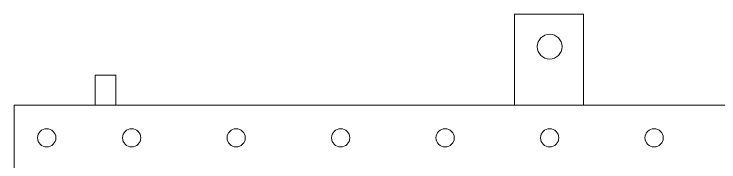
# Model space of a CAD drawing. Header units: millimetres. Extents: x 51507 to 66627, y -17810 to -7118.
# Drawn here: x 56322 to 56862, y -12018 to -11904 of the extents above; entities that cross this region are included whole.
import ezdxf

# ---------------------------------------------------------------- set-up
doc = ezdxf.new("R2010")
doc.units = ezdxf.units.MM
doc.header["$LTSCALE"] = 10
doc.layers.add('粗实线', color=4, linetype='Continuous', lineweight=18)

msp = doc.modelspace()

# ---------------------------------------------------------------- linework, layer by layer
at = {"layer": '粗实线'}
for p, q in [((56758.409, -11904.113), (56705.409, -11904.113)), ((56705.409, -11974.113), (56705.409, -11904.113)), ((56758.409, -11974.113), (56758.409, -11904.113)), ((56384.409, -11951.113), (56400.409, -11951.113)), ((56384.409, -11974.113), (56384.409, -11951.113)), ((56400.409, -11974.113), (56400.409, -11951.113)), ((58212.409, -11974.113), (56322.409, -11974.113)), ((56322.409, -11974.113), (56322.409, -12954.113))]:
    msp.add_line(p, q, dxfattribs=at)
for centre, radius in [((56732.409, -11929.113), 9.5), ((56347.409, -11999.113), 7), ((56412.409, -11999.113), 7), ((56492.409, -11999.113), 7), ((56572.409, -11999.113), 7), ((56652.409, -11999.113), 7), ((56732.409, -11999.113), 7), ((56812.409, -11999.113), 7)]:
    msp.add_circle(centre, radius, dxfattribs=at)

doc.saveas('drawing.dxf')
